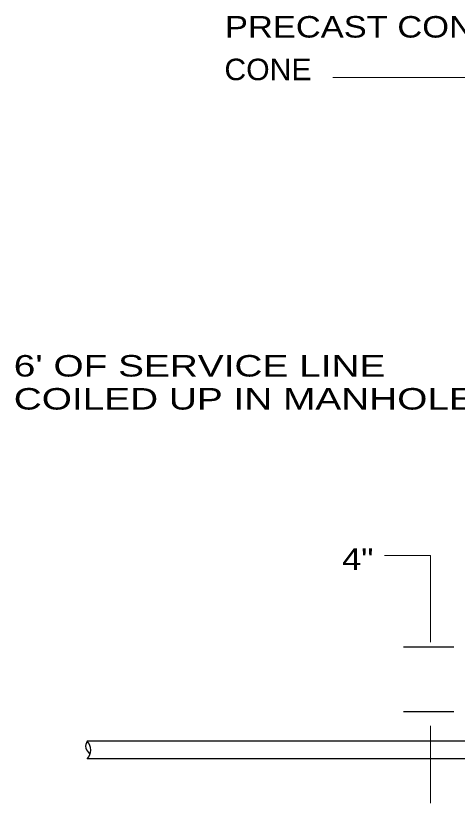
# Model space of a CAD drawing. Extents: x -75426 to 79636, y -62368 to 58264.
# Drawn here: x -7296 to 15195, y -15927 to 24146 of the extents above; entities that cross this region are included whole.
import ezdxf

# ---------------------------------------------------------------- set-up
doc = ezdxf.new("R2010")
doc.units = 0
doc.header["$LTSCALE"] = 460
doc.layers.add('1', color=7, linetype='Continuous', lineweight=25)

msp = doc.modelspace()

# ---------------------------------------------------------------- linework, layer by layer
at = {"layer": '1', "lineweight": 13}
for p, q in [((8853.4, 21008.7), (21190.5, 21008.7)), ((8853.4, 21008.7), (21190.5, 21008.7)), ((8853.4, 21008.7), (21190.5, 21008.7)), ((8853.4, 21008.7), (21190.5, 21008.7)), ((8853.4, 21008.7), (21190.5, 21008.7)), ((8853.4, 21008.7), (21190.5, 21008.7)), ((8853.4, 21008.7), (21190.5, 21008.7)), ((8853.4, 21008.7), (21190.5, 21008.7)), ((13832.2, -3325), (13832.2, -7734)), ((13832.2, -3325), (13832.2, -7734)), ((13832.2, -3325), (13832.2, -7734)), ((13832.2, -3325), (13832.2, -7734)), ((13832.2, -3325), (13832.2, -7734)), ((13832.2, -3325), (13832.2, -7734)), ((13832.2, -3325), (13832.2, -7734)), ((13832.2, -3325), (13832.2, -7734)), ((13832.2, -11990.4), (13832.2, -15926.6)), ((13832.2, -11990.4), (13832.2, -15926.6)), ((13832.2, -11990.4), (13832.2, -15926.6)), ((13832.2, -11990.4), (13832.2, -15926.6)), ((13832.2, -11990.4), (13832.2, -15926.6)), ((13832.2, -11990.4), (13832.2, -15926.6)), ((13832.2, -11990.4), (13832.2, -15926.6)), ((13832.2, -11990.4), (13832.2, -15926.6))]:
    msp.add_line(p, q, dxfattribs=at)
at = {"layer": '1'}
for p, q in [((15027.9, -7982.6), (12454.4, -7982.6)), ((15027.9, -7982.6), (12454.4, -7982.6)), ((15027.9, -7982.6), (12454.4, -7982.6)), ((15027.9, -7982.6), (12454.4, -7982.6)), ((15027.9, -7982.6), (12454.4, -7982.6)), ((15027.9, -7982.6), (12454.4, -7982.6)), ((15027.9, -7982.6), (12454.4, -7982.6)), ((15027.9, -7982.6), (12454.4, -7982.6)), ((15027.9, -11279.6), (12454.4, -11279.6)), ((15027.9, -11279.6), (12454.4, -11279.6)), ((15027.9, -11279.6), (12454.4, -11279.6)), ((15027.9, -11279.6), (12454.4, -11279.6)), ((15027.9, -11279.6), (12454.4, -11279.6)), ((15027.9, -11279.6), (12454.4, -11279.6)), ((15027.9, -11279.6), (12454.4, -11279.6)), ((15027.9, -11279.6), (12454.4, -11279.6)), ((-2252, -12769.5), (-3653, -12769.5)), ((-2252, -12769.5), (-3653, -12769.5)), ((-2252, -12769.5), (-3653, -12769.5)), ((-2252, -12769.5), (-3653, -12769.5)), ((-2252, -12769.5), (-3653, -12769.5)), ((-2252, -12769.5), (-3653, -12769.5)), ((-2252, -12769.5), (-3653, -12769.5)), ((-2252, -12769.5), (-3653, -12769.5)), ((26654.8, -12769.5), (-3635.1, -12769.5)), ((26654.8, -12769.5), (-3635.1, -12769.5)), ((26654.8, -12769.5), (-3635.1, -12769.5)), ((26654.8, -12769.5), (-3635.1, -12769.5)), ((26654.8, -12769.5), (-3635.1, -12769.5)), ((26654.8, -12769.5), (-3635.1, -12769.5)), ((26654.8, -12769.5), (-3635.1, -12769.5)), ((26654.8, -12769.5), (-3635.1, -12769.5)), ((32301.1, -12769.5), (5509.8, -12769.5)), ((32301.1, -12769.5), (5509.8, -12769.5)), ((32301.1, -12769.5), (5509.8, -12769.5)), ((32301.1, -12769.5), (5509.8, -12769.5)), ((32301.1, -12769.5), (5509.8, -12769.5)), ((32301.1, -12769.5), (5509.8, -12769.5)), ((32301.1, -12769.5), (5509.8, -12769.5)), ((32301.1, -12769.5), (5509.8, -12769.5)), ((26654.8, -13664.5), (-3650, -13664.5)), ((26654.8, -13664.5), (-3650, -13664.5)), ((26654.8, -13664.5), (-3650, -13664.5)), ((26654.8, -13664.5), (-3650, -13664.5)), ((26654.8, -13664.5), (-3650, -13664.5)), ((26654.8, -13664.5), (-3650, -13664.5)), ((26654.8, -13664.5), (-3650, -13664.5)), ((26654.8, -13664.5), (-3650, -13664.5)), ((33196, -13664.5), (5509.8, -13664.5)), ((33196, -13664.5), (5509.8, -13664.5)), ((33196, -13664.5), (5509.8, -13664.5)), ((33196, -13664.5), (5509.8, -13664.5)), ((33196, -13664.5), (5509.8, -13664.5)), ((33196, -13664.5), (5509.8, -13664.5)), ((33196, -13664.5), (5509.8, -13664.5)), ((33196, -13664.5), (5509.8, -13664.5))]:
    msp.add_line(p, q, dxfattribs=at)
at = {"layer": '1', "lineweight": 13}
msp.add_lwpolyline([(13800, -3325), (13832.2, -3325), (11488.4, -3325)], dxfattribs=at)
msp.add_lwpolyline([(13800, -3325), (13832.2, -3325), (11488.4, -3325)], dxfattribs=at)
msp.add_lwpolyline([(13800, -3325), (13832.2, -3325), (11488.4, -3325)], dxfattribs=at)
msp.add_lwpolyline([(13800, -3325), (13832.2, -3325), (11488.4, -3325)], dxfattribs=at)
msp.add_lwpolyline([(13800, -3325), (13832.2, -3325), (11488.4, -3325)], dxfattribs=at)
msp.add_lwpolyline([(13800, -3325), (13832.2, -3325), (11488.4, -3325)], dxfattribs=at)
msp.add_lwpolyline([(13800, -3325), (13832.2, -3325), (11488.4, -3325)], dxfattribs=at)
msp.add_lwpolyline([(13800, -3325), (13832.2, -3325), (11488.4, -3325)], dxfattribs=at)
at = {"layer": '1'}
for centre, radius, start, end in [((-3320.1, -13024), 413.9, 143.12342, 243.21646), ((-3320.1, -13024), 413.9, 143.12342, 243.21646), ((-3320.1, -13024), 413.9, 143.12342, 243.21646), ((-3320.1, -13024), 413.9, 143.12342, 243.21646), ((-3320.1, -13024), 413.9, 143.12342, 243.21646), ((-3320.1, -13024), 413.9, 143.12342, 243.21646), ((-3320.1, -13024), 413.9, 143.12342, 243.21646), ((-3320.1, -13024), 413.9, 143.12342, 243.21646), ((-4128.2, -13217), 652.7, 316.7207, 43.2793), ((-4128.2, -13217), 652.7, 316.7207, 43.2793), ((-4128.2, -13217), 652.7, 316.7207, 43.2793), ((-4128.2, -13217), 652.7, 316.7207, 43.2793), ((-4128.2, -13217), 652.7, 316.7207, 43.2793), ((-4128.2, -13217), 652.7, 316.7207, 43.2793), ((-4128.2, -13217), 652.7, 316.7207, 43.2793), ((-4128.2, -13217), 652.7, 316.7207, 43.2793)]:
    msp.add_arc(centre, radius, start, end, dxfattribs=at)

# ---------------------------------------------------------------- texts
for s, width, p in [('PRECAST CONCENTRIC', 1.2, (3362.9, 23036)), ('PRECAST CONCENTRIC', 1.2, (3362.9, 23036)), ('PRECAST CONCENTRIC', 1.2, (3362.9, 23036)), ('PRECAST CONCENTRIC', 1.2, (3362.9, 23036)), ('PRECAST CONCENTRIC', 1.2, (3362.9, 23036)), ('PRECAST CONCENTRIC', 1.2, (3362.9, 23036)), ('PRECAST CONCENTRIC', 1.2, (3362.9, 23036)), ('PRECAST CONCENTRIC', 1.2, (3362.9, 23036)), ('CONE', 1.05, (3333.2, 20867.6)), ('CONE', 1.05, (3333.2, 20867.6)), ('CONE', 1.05, (3333.2, 20867.6)), ('CONE', 1.05, (3333.2, 20867.6)), ('CONE', 1.05, (3333.2, 20867.6)), ('CONE', 1.05, (3333.2, 20867.6)), ('CONE', 1.05, (3333.2, 20867.6)), ('CONE', 1.05, (3333.2, 20867.6)), ("6' OF SERVICE LINE", 1.35, (-7396.3, 5786.5)), ("6' OF SERVICE LINE", 1.35, (-7396.3, 5786.5)), ("6' OF SERVICE LINE", 1.35, (-7396.3, 5786.5)), ("6' OF SERVICE LINE", 1.35, (-7396.3, 5786.5)), ("6' OF SERVICE LINE", 1.35, (-7396.3, 5786.5)), ("6' OF SERVICE LINE", 1.35, (-7396.3, 5786.5)), ("6' OF SERVICE LINE", 1.35, (-7396.3, 5786.5)), ("6' OF SERVICE LINE", 1.35, (-7396.3, 5786.5)), ('COILED UP IN MANHOLE', 1.35, (-7396.3, 4106.5)), ('COILED UP IN MANHOLE', 1.35, (-7396.3, 4106.5)), ('COILED UP IN MANHOLE', 1.35, (-7396.3, 4106.5)), ('COILED UP IN MANHOLE', 1.35, (-7396.3, 4106.5)), ('COILED UP IN MANHOLE', 1.35, (-7396.3, 4106.5)), ('COILED UP IN MANHOLE', 1.35, (-7396.3, 4106.5)), ('COILED UP IN MANHOLE', 1.35, (-7396.3, 4106.5)), ('COILED UP IN MANHOLE', 1.35, (-7396.3, 4106.5)), ('4"', 1.2, (9325.9, -4054.1)), ('4"', 1.2, (9325.9, -4054.1)), ('4"', 1.2, (9325.9, -4054.1)), ('4"', 1.2, (9325.9, -4054.1)), ('4"', 1.2, (9325.9, -4054.1)), ('4"', 1.2, (9325.9, -4054.1)), ('4"', 1.2, (9325.9, -4054.1)), ('4"', 1.2, (9325.9, -4054.1))]:
    msp.add_text(s, height=1094, dxfattribs=dict(at, width=width)).set_placement(p)

doc.saveas('drawing.dxf')
